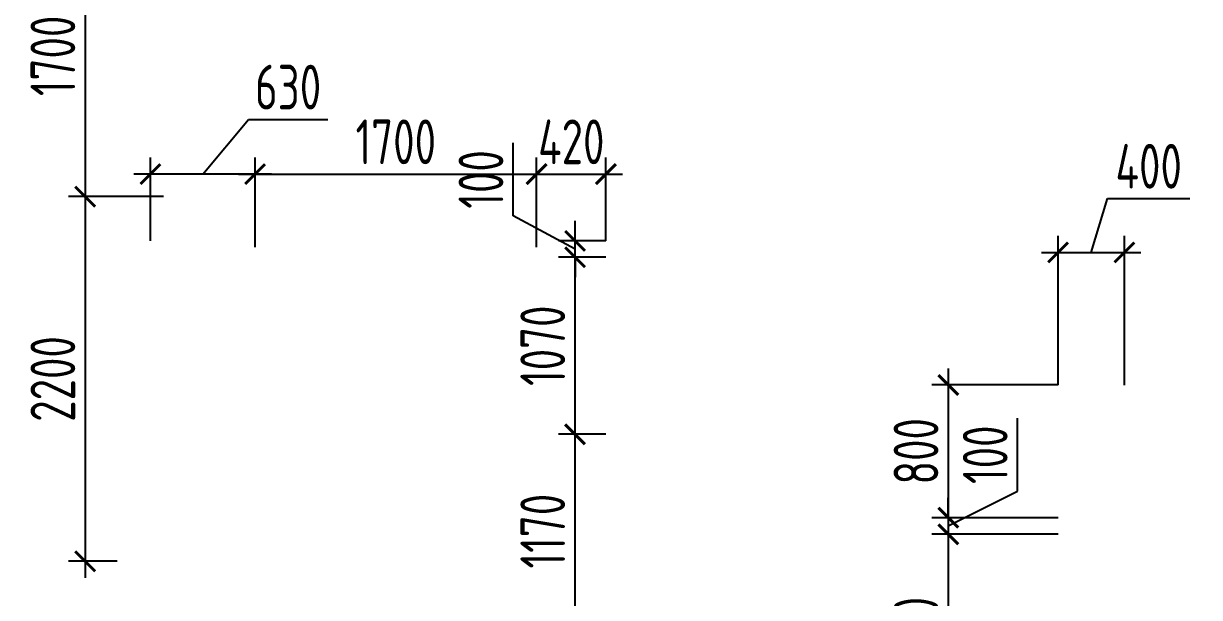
# Model space of a CAD drawing. Header units: millimetres. Extents: x -350007 to 536090, y -888 to 198380.
# Drawn here: x -66062 to -58963, y 100582 to 104048 of the extents above; entities that cross this region are included whole.
import ezdxf

# ---------------------------------------------------------------- set-up
doc = ezdxf.new("R2010")
doc.units = ezdxf.units.MM
doc.layers.add('АР_Размеры нов.', color=15, linetype='Continuous', lineweight=0)
doc.styles.add('ISOCPEUR', font='isocpeur.ttf', dxfattribs={"width": 0.7})
doc.dimstyles.new('R_100', dxfattribs={"dimtxt": 270, "dimasz": 120, "dimexe": 100, "dimexo": 0, "dimgap": 60, "dimtad": 1, "dimdec": 0, "dimrnd": 5, "dimzin": 0, "dimdsep": 46, "dimtxsty": 'ISOCPEUR', "dimblk": 'ARCHTICK', "dimcen": 0, "dimdle": 100, "dimclrd": 256, "dimclre": 256, "dimclrt": 256, "dimadec": 0, "dimazin": 0, "dimtfac": 2, "dimtdec": 0, "dimtofl": 0, "dimtmove": 1, "dimatfit": 3, "dimfxl": 1, "dimtvp": 3, "dimtolj": 1, "dimtzin": 0, "dimarcsym": 0})

# ---------------------------------------------------------------- blocks, each defined once
blk = doc.blocks.new('_ArchTick')
at = {"color": 0, "linetype": 'ByBlock', "const_width": 0.15}
blk.add_lwpolyline([(-0.5, -0.5), (0.5, 0.5)], dxfattribs=at)
blk = doc.blocks.new('*D2596')
at = {"layer": 'Defpoints', "color": 0, "ltscale": 100, "transparency": 16777216}
for p in [(-62964.3, 103138.6), (-64664.3, 102697.1), (-62964.3, 102697.1)]:
    blk.add_point(p, dxfattribs=at)
at = {"layer": 'АР_Размеры нов.', "lineweight": -2, "ltscale": 100, "transparency": 16777216}
for p, q in [((-64664.3, 102697.1), (-64664.3, 103238.6)), ((-62964.3, 102697.1), (-62964.3, 103238.6)), ((-64764.3, 103138.6), (-62864.3, 103138.6))]:
    blk.add_line(p, q, dxfattribs=at)
at = {"layer": 'АР_Размеры нов.', "lineweight": -2, "ltscale": 100, "transparency": 16777216, "xscale": 120, "yscale": 120, "zscale": 120, "rotation": 180}
blk.add_blockref('_ArchTick', (-64664.3, 103138.6), dxfattribs=at)
at = {"layer": 'АР_Размеры нов.', "lineweight": -2, "ltscale": 100, "transparency": 16777216, "xscale": 120, "yscale": 120, "zscale": 120}
blk.add_blockref('_ArchTick', (-62964.3, 103138.6), dxfattribs=at)
at = {"layer": 'АР_Размеры нов.', "ltscale": 100, "transparency": 16777216, "insert": (-63814.3, 103333.6), "char_height": 270, "attachment_point": 5, "style": 'ISOCPEUR'}
blk.add_mtext('\\A1;1700', dxfattribs=at)
blk = doc.blocks.new('*D2598')
at = {"layer": 'Defpoints', "color": 0, "ltscale": 100, "transparency": 16777216}
for p in [(-65215.8, 104702.7), (-65689.6, 103002.7), (-65215.8, 103002.7)]:
    blk.add_point(p, dxfattribs=at)
at = {"layer": 'АР_Размеры нов.', "lineweight": -2, "ltscale": 100, "transparency": 16777216}
for p, q in [((-65689.6, 104802.7), (-65689.6, 102902.7)), ((-65215.8, 104702.7), (-65789.6, 104702.7)), ((-65215.8, 103002.7), (-65789.6, 103002.7))]:
    blk.add_line(p, q, dxfattribs=at)
at = {"layer": 'АР_Размеры нов.', "lineweight": -2, "ltscale": 100, "transparency": 16777216, "xscale": 120, "yscale": 120, "zscale": 120}
for p, rotation in [((-65689.6, 104702.7), 90), ((-65689.6, 103002.7), 270)]:
    blk.add_blockref('_ArchTick', p, dxfattribs=dict(at, rotation=rotation))
at = {"layer": 'АР_Размеры нов.', "ltscale": 100, "transparency": 16777216, "insert": (-65884.6, 103852.7), "char_height": 270, "attachment_point": 5, "rotation": 90, "style": 'ISOCPEUR'}
blk.add_mtext('\\A1;1700', dxfattribs=at)
blk = doc.blocks.new('*D2270')
at = {"layer": 'Defpoints', "color": 0, "ltscale": 500, "transparency": 16777216}
for p in [(-62545.9, 103138.6), (-62545.9, 102735.7), (-62964.3, 102697.1)]:
    blk.add_point(p, dxfattribs=at)
at = {"layer": 'АР_Размеры нов.', "lineweight": -2, "ltscale": 500, "transparency": 16777216}
for p, q in [((-62964.3, 102697.1), (-62964.3, 103238.6)), ((-62545.9, 102735.7), (-62545.9, 103238.6)), ((-63064.3, 103138.6), (-62445.9, 103138.6))]:
    blk.add_line(p, q, dxfattribs=at)
at = {"layer": 'АР_Размеры нов.', "lineweight": -2, "ltscale": 500, "transparency": 16777216, "xscale": 120, "yscale": 120, "zscale": 120, "rotation": 180}
blk.add_blockref('_ArchTick', (-62964.3, 103138.6), dxfattribs=at)
at = {"layer": 'АР_Размеры нов.', "lineweight": -2, "ltscale": 500, "transparency": 16777216, "xscale": 120, "yscale": 120, "zscale": 120}
blk.add_blockref('_ArchTick', (-62545.9, 103138.6), dxfattribs=at)
at = {"layer": 'АР_Размеры нов.', "lineweight": 13, "ltscale": 500, "transparency": 16777216, "insert": (-62755.1, 103333.6), "char_height": 270, "attachment_point": 5, "style": 'ISOCPEUR'}
blk.add_mtext('\\A1;420', dxfattribs=at)
blk = doc.blocks.new('*D2271')
at = {"layer": 'Defpoints', "color": 0, "ltscale": 500, "transparency": 16777216}
for p in [(-65295.8, 103138.6), (-65295.8, 102736.6), (-64664.3, 102697.1)]:
    blk.add_point(p, dxfattribs=at)
at = {"layer": 'АР_Размеры нов.', "lineweight": -2, "ltscale": 500, "transparency": 16777216}
for p, q in [((-64980, 103138.6), (-64703.9, 103469.1)), ((-64703.9, 103469.1), (-64224.8, 103469.1)), ((-65295.8, 102736.6), (-65295.8, 103238.6)), ((-64664.3, 102697.1), (-64664.3, 103238.6)), ((-64564.3, 103138.6), (-65395.8, 103138.6))]:
    blk.add_line(p, q, dxfattribs=at)
at = {"layer": 'АР_Размеры нов.', "lineweight": -2, "ltscale": 500, "transparency": 16777216, "xscale": 120, "yscale": 120, "zscale": 120, "rotation": 180}
blk.add_blockref('_ArchTick', (-65295.8, 103138.6), dxfattribs=at)
at = {"layer": 'АР_Размеры нов.', "lineweight": -2, "ltscale": 500, "transparency": 16777216, "xscale": 120, "yscale": 120, "zscale": 120}
blk.add_blockref('_ArchTick', (-64664.3, 103138.6), dxfattribs=at)
at = {"layer": 'АР_Размеры нов.', "lineweight": 13, "ltscale": 500, "transparency": 16777216, "insert": (-64464.4, 103664.1), "char_height": 270, "attachment_point": 5, "style": 'ISOCPEUR'}
blk.add_mtext('\\A1;630', dxfattribs=at)
blk = doc.blocks.new('*D2272')
at = {"layer": 'Defpoints', "color": 0, "ltscale": 500, "transparency": 16777216}
for p in [(-59415.9, 102666.1), (-59815.9, 101865.7), (-59415.9, 101864.1)]:
    blk.add_point(p, dxfattribs=at)
at = {"layer": 'АР_Размеры нов.', "lineweight": -2, "ltscale": 500, "transparency": 16777216}
for p, q in [((-59615.9, 102666.1), (-59518.4, 102991.1)), ((-59518.4, 102991.1), (-59020.4, 102991.1)), ((-59815.9, 101865.7), (-59815.9, 102766.1)), ((-59415.9, 101864.1), (-59415.9, 102766.1)), ((-59915.9, 102666.1), (-59315.9, 102666.1))]:
    blk.add_line(p, q, dxfattribs=at)
at = {"layer": 'АР_Размеры нов.', "lineweight": -2, "ltscale": 500, "transparency": 16777216, "xscale": 120, "yscale": 120, "zscale": 120, "rotation": 180}
blk.add_blockref('_ArchTick', (-59815.9, 102666.1), dxfattribs=at)
at = {"layer": 'АР_Размеры нов.', "lineweight": -2, "ltscale": 500, "transparency": 16777216, "xscale": 120, "yscale": 120, "zscale": 120}
blk.add_blockref('_ArchTick', (-59415.9, 102666.1), dxfattribs=at)
at = {"layer": 'АР_Размеры нов.', "lineweight": 13, "ltscale": 500, "transparency": 16777216, "insert": (-59269.4, 103186.1), "char_height": 270, "attachment_point": 5, "style": 'ISOCPEUR'}
blk.add_mtext('\\A1;400', dxfattribs=at)
blk = doc.blocks.new('*D2273')
at = {"layer": 'Defpoints', "color": 0, "ltscale": 500, "transparency": 16777216}
for p in [(-59815.9, 101865.7), (-60478.9, 101064.1), (-59815.9, 101064.1)]:
    blk.add_point(p, dxfattribs=at)
at = {"layer": 'АР_Размеры нов.', "lineweight": -2, "ltscale": 500, "transparency": 16777216}
for p, q in [((-60478.9, 101965.7), (-60478.9, 100964.1)), ((-59815.9, 101865.7), (-60578.9, 101865.7)), ((-59815.9, 101064.1), (-60578.9, 101064.1))]:
    blk.add_line(p, q, dxfattribs=at)
at = {"layer": 'АР_Размеры нов.', "lineweight": -2, "ltscale": 500, "transparency": 16777216, "xscale": 120, "yscale": 120, "zscale": 120}
for p, rotation in [((-60478.9, 101865.7), 90), ((-60478.9, 101064.1), 270)]:
    blk.add_blockref('_ArchTick', p, dxfattribs=dict(at, rotation=rotation))
at = {"layer": 'АР_Размеры нов.', "lineweight": 13, "ltscale": 500, "transparency": 16777216, "insert": (-60673.9, 101464.9), "char_height": 270, "attachment_point": 5, "rotation": 90, "style": 'ISOCPEUR'}
blk.add_mtext('\\A1;800', dxfattribs=at)
blk = doc.blocks.new('*D2274')
at = {"layer": 'Defpoints', "color": 0, "ltscale": 500, "transparency": 16777216}
for p in [(-59815.9, 101064.1), (-60478.9, 100964.1), (-59815.9, 100964.1)]:
    blk.add_point(p, dxfattribs=at)
at = {"layer": 'АР_Размеры нов.', "lineweight": -2, "ltscale": 500, "transparency": 16777216}
for p, q in [((-60061.3, 101223.2), (-60061.3, 101664.5)), ((-60478.9, 101014.1), (-60061.3, 101223.2)), ((-60478.9, 101064.1), (-60478.9, 101184.1)), ((-59815.9, 101064.1), (-60578.9, 101064.1)), ((-60478.9, 101064.1), (-60478.9, 100964.1)), ((-59815.9, 100964.1), (-60578.9, 100964.1)), ((-60478.9, 100964.1), (-60478.9, 100844.1))]:
    blk.add_line(p, q, dxfattribs=at)
at = {"layer": 'АР_Размеры нов.', "lineweight": -2, "ltscale": 500, "transparency": 16777216, "xscale": 120, "yscale": 120, "zscale": 120}
for p, rotation in [((-60478.9, 101064.1), 270), ((-60478.9, 100964.1), 90)]:
    blk.add_blockref('_ArchTick', p, dxfattribs=dict(at, rotation=rotation))
at = {"layer": 'АР_Размеры нов.', "lineweight": 13, "ltscale": 500, "transparency": 16777216, "insert": (-60256.3, 101443.9), "char_height": 270, "attachment_point": 5, "rotation": 90, "style": 'ISOCPEUR'}
blk.add_mtext('\\A1;100', dxfattribs=at)
blk = doc.blocks.new('*D2277')
at = {"layer": 'Defpoints', "color": 0, "ltscale": 500, "transparency": 16777216}
for p in [(-65215.8, 103002.7), (-65689.6, 100800.7), (-65495.8, 100800.7)]:
    blk.add_point(p, dxfattribs=at)
at = {"layer": 'АР_Размеры нов.', "lineweight": -2, "ltscale": 500, "transparency": 16777216}
for p, q in [((-65689.6, 103102.7), (-65689.6, 100700.7)), ((-65215.8, 103002.7), (-65789.6, 103002.7)), ((-65495.8, 100800.7), (-65789.6, 100800.7))]:
    blk.add_line(p, q, dxfattribs=at)
at = {"layer": 'АР_Размеры нов.', "lineweight": -2, "ltscale": 500, "transparency": 16777216, "xscale": 120, "yscale": 120, "zscale": 120}
for p, rotation in [((-65689.6, 103002.7), 90), ((-65689.6, 100800.7), 270)]:
    blk.add_blockref('_ArchTick', p, dxfattribs=dict(at, rotation=rotation))
at = {"layer": 'АР_Размеры нов.', "lineweight": 13, "ltscale": 500, "transparency": 16777216, "insert": (-65884.6, 101901.7), "char_height": 270, "attachment_point": 5, "rotation": 90, "style": 'ISOCPEUR'}
blk.add_mtext('\\A1;2200', dxfattribs=at)
blk = doc.blocks.new('*D4144')
at = {"layer": 'Defpoints', "color": 0, "transparency": 16777216}
for p in [(-62732.3, 101567.7), (-62545.9, 101567.7), (-62545.9, 100397.7)]:
    blk.add_point(p, dxfattribs=at)
at = {"layer": 'АР_Размеры нов.', "lineweight": -2, "transparency": 16777216}
for p, q in [((-62732.3, 100297.7), (-62732.3, 101667.7)), ((-62545.9, 101567.7), (-62832.3, 101567.7)), ((-62545.9, 100397.7), (-62832.3, 100397.7))]:
    blk.add_line(p, q, dxfattribs=at)
at = {"layer": 'АР_Размеры нов.', "lineweight": -2, "transparency": 16777216, "xscale": 120, "yscale": 120, "zscale": 120}
for p, rotation in [((-62732.3, 101567.7), 90), ((-62732.3, 100397.7), 270)]:
    blk.add_blockref('_ArchTick', p, dxfattribs=dict(at, rotation=rotation))
at = {"layer": 'АР_Размеры нов.', "transparency": 16777216, "insert": (-62927.3, 100982.7), "char_height": 270, "attachment_point": 5, "rotation": 90, "style": 'ISOCPEUR'}
blk.add_mtext('\\A1;1170', dxfattribs=at)
blk = doc.blocks.new('*D4145')
at = {"layer": 'Defpoints', "color": 0, "transparency": 16777216}
for p in [(-62732.3, 102636.6), (-62545.9, 102636.6), (-62545.9, 101567.7)]:
    blk.add_point(p, dxfattribs=at)
at = {"layer": 'АР_Размеры нов.', "lineweight": -2, "transparency": 16777216}
for p, q in [((-62732.3, 101467.7), (-62732.3, 102736.6)), ((-62545.9, 102636.6), (-62832.3, 102636.6)), ((-62545.9, 101567.7), (-62832.3, 101567.7))]:
    blk.add_line(p, q, dxfattribs=at)
at = {"layer": 'АР_Размеры нов.', "lineweight": -2, "transparency": 16777216, "xscale": 120, "yscale": 120, "zscale": 120}
for p, rotation in [((-62732.3, 102636.6), 90), ((-62732.3, 101567.7), 270)]:
    blk.add_blockref('_ArchTick', p, dxfattribs=dict(at, rotation=rotation))
at = {"layer": 'АР_Размеры нов.', "transparency": 16777216, "insert": (-62927.3, 102102.2), "char_height": 270, "attachment_point": 5, "rotation": 90, "style": 'ISOCPEUR'}
blk.add_mtext('\\A1;1070', dxfattribs=at)
blk = doc.blocks.new('*D4172')
at = {"layer": 'Defpoints', "color": 0, "transparency": 16777216}
for p in [(-62732.3, 102735.7), (-62545.9, 102735.7), (-62545.9, 102636.6)]:
    blk.add_point(p, dxfattribs=at)
at = {"layer": 'АР_Размеры нов.', "lineweight": -2, "transparency": 16777216}
for p, q in [((-63105.2, 102886), (-63105.2, 103327.3)), ((-62732.3, 102686.2), (-63105.2, 102886)), ((-62732.3, 102735.7), (-62732.3, 102855.7)), ((-62545.9, 102735.7), (-62832.3, 102735.7)), ((-62732.3, 102636.6), (-62732.3, 102735.7)), ((-62545.9, 102636.6), (-62832.3, 102636.6)), ((-62732.3, 102636.6), (-62732.3, 102516.6))]:
    blk.add_line(p, q, dxfattribs=at)
at = {"layer": 'АР_Размеры нов.', "lineweight": -2, "transparency": 16777216, "xscale": 120, "yscale": 120, "zscale": 120}
for p, rotation in [((-62732.3, 102735.7), 270), ((-62732.3, 102636.6), 90)]:
    blk.add_blockref('_ArchTick', p, dxfattribs=dict(at, rotation=rotation))
at = {"layer": 'АР_Размеры нов.', "transparency": 16777216, "insert": (-63300.2, 103106.6), "char_height": 270, "attachment_point": 5, "rotation": 90, "style": 'ISOCPEUR'}
blk.add_mtext('\\A1;100', dxfattribs=at)
blk = doc.blocks.new('*D4181')
at = {"layer": 'Defpoints', "color": 0, "transparency": 16777216}
for p in [(-59815.9, 100964.1), (-60478.9, 99715.7), (-59815.9, 99715.7)]:
    blk.add_point(p, dxfattribs=at)
at = {"layer": 'АР_Размеры нов.', "lineweight": -2, "transparency": 16777216}
for p, q in [((-60478.9, 101064.1), (-60478.9, 99615.7)), ((-59815.9, 100964.1), (-60578.9, 100964.1)), ((-59815.9, 99715.7), (-60578.9, 99715.7))]:
    blk.add_line(p, q, dxfattribs=at)
at = {"layer": 'АР_Размеры нов.', "lineweight": -2, "transparency": 16777216, "xscale": 120, "yscale": 120, "zscale": 120}
for p, rotation in [((-60478.9, 100964.1), 90), ((-60478.9, 99715.7), 270)]:
    blk.add_blockref('_ArchTick', p, dxfattribs=dict(at, rotation=rotation))
at = {"layer": 'АР_Размеры нов.', "transparency": 16777216, "insert": (-60673.9, 100339.9), "char_height": 270, "attachment_point": 5, "rotation": 90, "style": 'ISOCPEUR'}
blk.add_mtext('\\A1;1250', dxfattribs=at)

msp = doc.modelspace()

# ---------------------------------------------------------------- dimensions: what is measured, and where the dimension line sits
at = {"layer": 'АР_Размеры нов.', "ltscale": 100}
dim = msp.add_linear_dim(base=(-65689.6, 103002.7), p1=(-65215.8, 104702.7), p2=(-65215.8, 103002.7), angle=90, dimstyle='R_100', override={"dimpost": '\\X', "dimfxl": 2.5, "dimarcsym": 2}, dxfattribs=at)
dim.commit()
dim.dimension.update_dxf_attribs({"geometry": '*D2598', "text_midpoint": (-65884.6, 103852.7)})
at = {"layer": 'АР_Размеры нов.', "lineweight": 13, "ltscale": 500}
for base, p1, p2, picture, middle in [((-65295.757, 103138.5936), (-64664.2797, 102697.1478), (-65295.757, 102736.6415), '*D2271', (-64643.9321, 103469.0576)), ((-62545.9, 103138.6), (-62964.3, 102697.1), (-62545.9, 102735.7), '*D2270', (-62755.1, 103138.6))]:
    dim = msp.add_linear_dim(base=base, p1=p1, p2=p2, dimstyle='R_100', override={"dimpost": '\\X', "dimfxl": 2.5, "dimarcsym": 1}, dxfattribs=at)
    dim.commit()
    dim.dimension.update_dxf_attribs({"geometry": picture, "text_midpoint": middle, "dimtype": 160})
at = {"layer": 'АР_Размеры нов.', "ltscale": 100}
dim = msp.add_linear_dim(base=(-62964.3, 103138.6), p1=(-64664.3, 102697.1), p2=(-62964.3, 102697.1), dimstyle='R_100', override={"dimpost": '\\X', "dimfxl": 2.5, "dimarcsym": 1}, dxfattribs=at)
dim.commit()
dim.dimension.update_dxf_attribs({"geometry": '*D2596', "text_midpoint": (-63814.3, 103333.6)})
at = {"layer": 'АР_Размеры нов.'}
dim = msp.add_linear_dim(base=(-62732.3, 102735.7), p1=(-62545.9, 102636.6), p2=(-62545.9, 102735.7), angle=90, dimstyle='R_100', override={"dimpost": '\\X'}, dxfattribs=at)
dim.commit()
dim.dimension.update_dxf_attribs({"geometry": '*D4172', "text_midpoint": (-63105.2, 102946), "dimtype": 160})
at = {"layer": 'АР_Размеры нов.', "lineweight": 13, "ltscale": 500}
dim = msp.add_linear_dim(base=(-59415.9, 102666.1), p1=(-59815.9, 101865.7), p2=(-59415.9, 101864.1), dimstyle='R_100', override={"dimpost": '\\X'}, dxfattribs=at)
dim.commit()
dim.dimension.update_dxf_attribs({"geometry": '*D2272', "text_midpoint": (-59458.4, 103186.1)})
for base, p1, p2, override, picture, middle in [((-65689.6, 100800.7), (-65215.8, 103002.7), (-65495.8, 100800.7), {"dimpost": '\\X', "dimfxl": 2.5, "dimarcsym": 2}, '*D2277', (-65884.6, 101901.7)), ((-60478.9, 101064.1), (-59815.9, 101865.7), (-59815.9, 101064.1), {"dimpost": '\\X'}, '*D2273', (-60673.9, 101464.9))]:
    dim = msp.add_linear_dim(base=base, p1=p1, p2=p2, angle=90, dimstyle='R_100', override=override, dxfattribs=at)
    dim.commit()
    dim.dimension.update_dxf_attribs({"geometry": picture, "text_midpoint": middle})
at = {"layer": 'АР_Размеры нов.'}
for base, p1, p2, override, picture, middle in [((-62732.3, 102636.6), (-62545.9, 101567.7), (-62545.9, 102636.6), {"dimpost": '\\X', "dimfxl": 2.5, "dimarcsym": 2}, '*D4145', (-62927.3, 102102.2)), ((-62732.3, 101567.7), (-62545.9, 100397.7), (-62545.9, 101567.7), {"dimpost": '\\X', "dimfxl": 2.5, "dimarcsym": 2}, '*D4144', (-62927.3, 100982.7)), ((-60478.9, 99715.7), (-59815.9, 100964.1), (-59815.9, 99715.7), {"dimpost": '\\X'}, '*D4181', (-60673.9, 100339.9))]:
    dim = msp.add_linear_dim(base=base, p1=p1, p2=p2, angle=90, dimstyle='R_100', override=override, dxfattribs=at)
    dim.commit()
    dim.dimension.update_dxf_attribs({"geometry": picture, "text_midpoint": middle})
at = {"layer": 'АР_Размеры нов.', "lineweight": 13, "ltscale": 500}
dim = msp.add_linear_dim(base=(-60478.9, 100964.1), p1=(-59815.9, 101064.1), p2=(-59815.9, 100964.1), angle=90, dimstyle='R_100', override={"dimpost": '\\X'}, dxfattribs=at)
dim.commit()
dim.dimension.update_dxf_attribs({"geometry": '*D2274', "text_midpoint": (-60061.3, 101283.2), "dimtype": 160})

doc.saveas('drawing.dxf')
